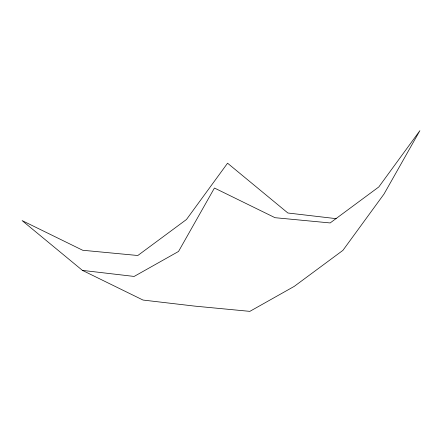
<?xml version="1.0" encoding="UTF-8"?>
<svg xmlns="http://www.w3.org/2000/svg" width="442" height="442" viewBox="0 0 442 442"><rect width="100%" height="100%" fill="white"/><g stroke="black" fill="none" stroke-linecap="round" stroke-linejoin="round"><path stroke-width="0.66" d="M336.191 218.657L287.886 213.005L227.558 163.203L186.469 219.503L137.816 255.504L82.693 250.26L22.1 220.586L82.422 270.388L143.015 300.057L194.723 306.113L249.846 311.361L294.25 286.377L342.904 250.376L383.993 194.071L419.9 130.639L378.811 186.944L330.157 222.945L275.029 217.696L214.442 188.021L178.535 251.454L134.13 276.438L82.422 270.388"/></g></svg>
